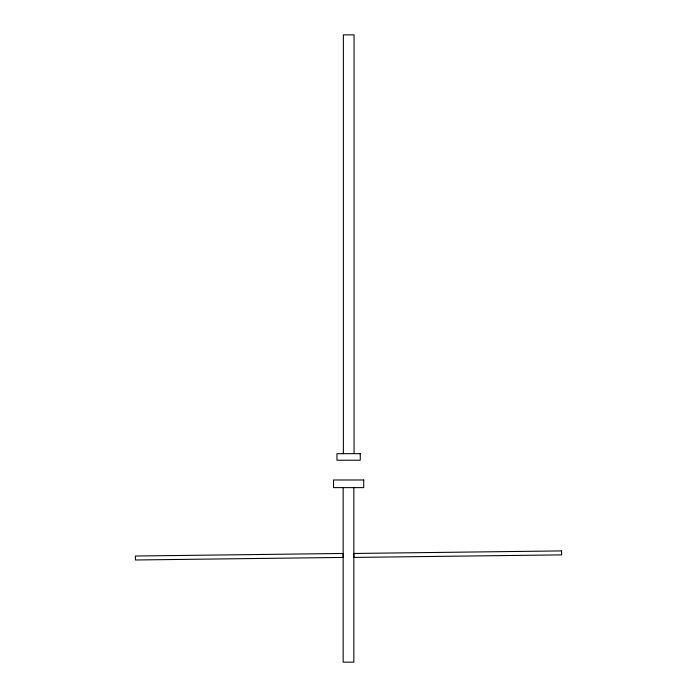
<?xml version="1.0" encoding="UTF-8"?>
<svg xmlns="http://www.w3.org/2000/svg" width="697" height="697" viewBox="0 0 697 697"><rect width="100%" height="100%" fill="white"/><g stroke="black" fill="none" stroke-linecap="round" stroke-linejoin="round"><path stroke-width="1.05" d="M354.067 453.669L354.067 34.85L343.377 34.85L343.377 453.669M353.841 487.621L353.841 662.15L343.159 662.15L343.159 487.621M343.107 553.47L135.384 556.023L135.436 559.987L343.159 557.434L343.107 553.47M561.564 550.918L353.841 553.47L353.893 557.426L561.616 554.873L561.564 550.918M360.262 453.669L336.965 453.669L336.965 460.229L360.262 460.229L360.262 453.669M363.729 479.989L333.488 479.989L333.488 487.621L363.729 487.621L363.729 479.989"/></g></svg>
